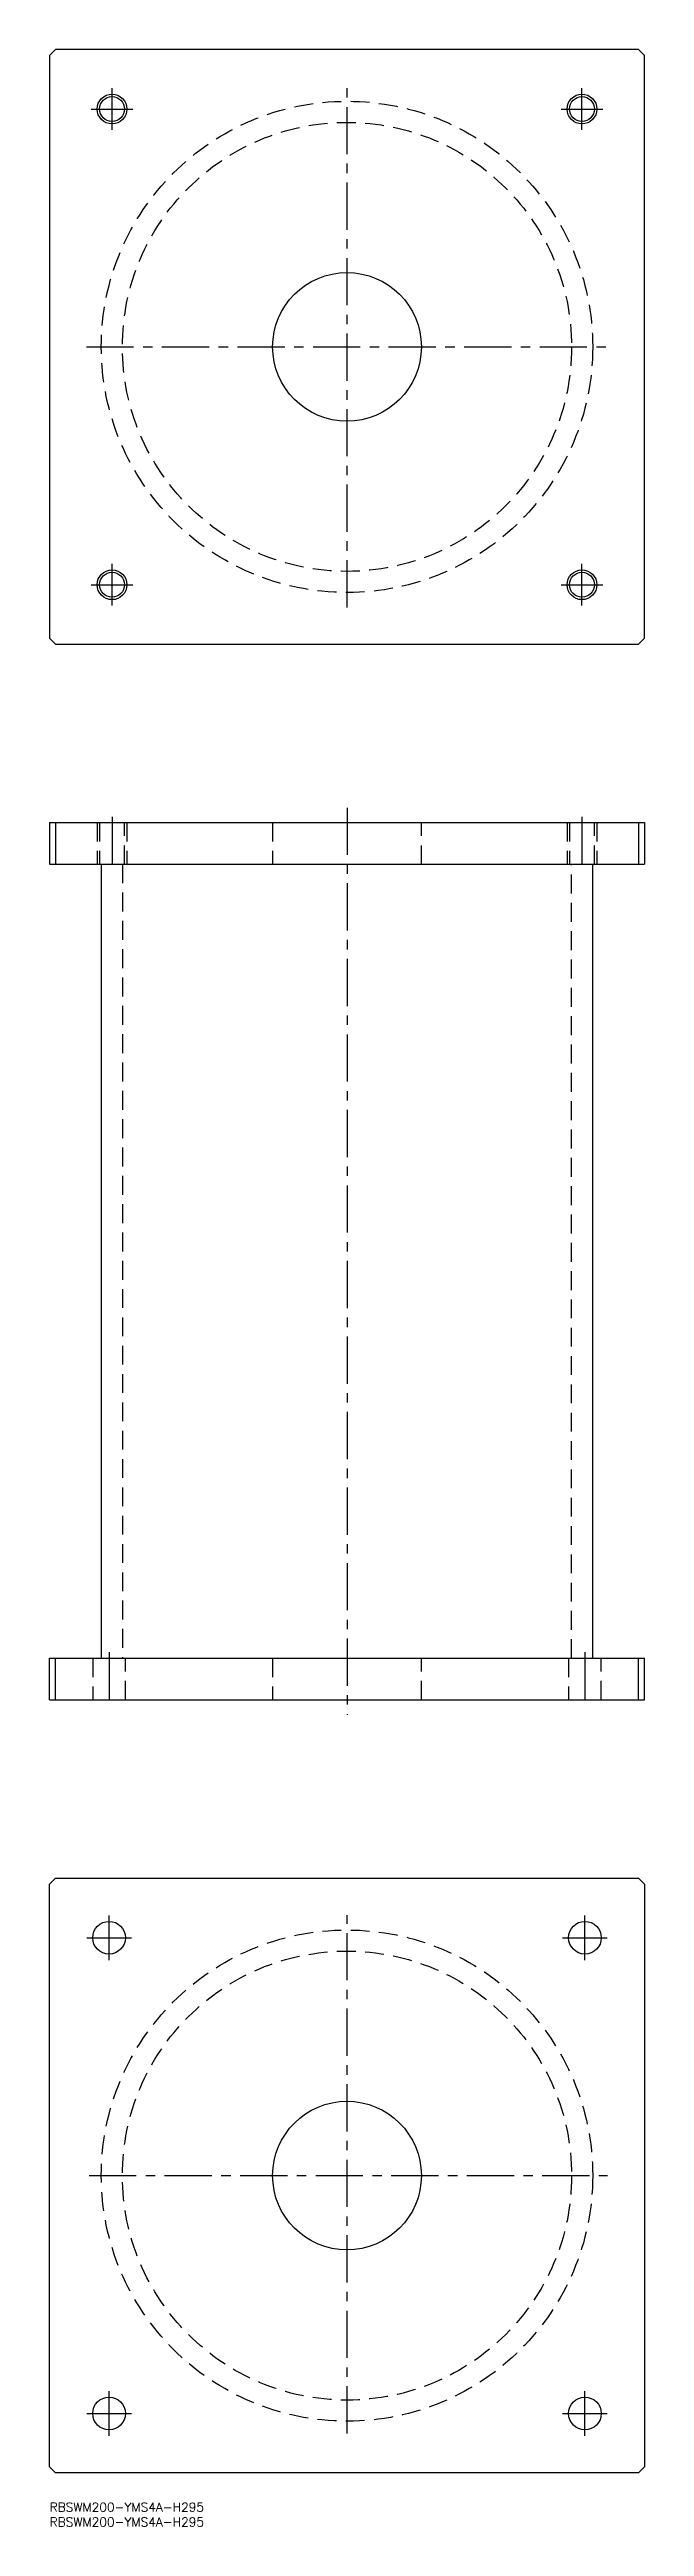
# Model space of a CAD drawing. Extents: x 0 to 200, y -8 to 825.
import ezdxf

# ---------------------------------------------------------------- set-up
doc = ezdxf.new("R2010")
doc.units = 0
doc.header["$LTSCALE"] = 0.5
doc.linetypes.add('CENTER', pattern=[50.8, 31.75, -6.35, 6.35, -6.35])
doc.linetypes.add('DASHED', pattern=[19.05, 12.7, -6.35])
for name, color, linetype in [('MSM_CENTER', 1, 'CENTER'), ('MSM_CONTINUOUS', 7, 'CONTINUOUS'), ('MSM_DASHED', 4, 'DASHED'), ('MSM_NARROW', 5, 'CONTINUOUS'), ('MSM_PART_NUMBER', 7, 'CONTINUOUS')]:
    doc.layers.add(name, color=color, linetype=linetype)
doc.styles.get("Standard").update_dxf_attribs({"font": 'txt.shx', "height": 3, "bigfont": 'bigfont.shx'})

# ---------------------------------------------------------------- blocks, each defined once
blk = doc.blocks.new('*U37')
at = {"layer": 'MSM_PART_NUMBER'}
blk.add_text('RBSWM200-YMS4A-H295', height=3, dxfattribs=at).set_placement((0, -3))
blk = doc.blocks.new('*U38')
at = {"layer": 'MSM_PART_NUMBER'}
blk.add_text('RBSWM200-YMS4A-H295', height=3, dxfattribs=at).set_placement((0, -8))

msp = doc.modelspace()

# ---------------------------------------------------------------- linework, layer by layer
at = {"layer": 'MSM_CENTER'}
for p, q in [((21, 798), (21, 812)), ((100, 637.4), (100, 812.6)), ((179, 798), (179, 812)), ((14, 805), (28, 805)), ((172, 805), (186, 805)), ((12.4, 725), (187.6, 725)), ((21, 638), (21, 652)), ((179, 638), (179, 652)), ((14, 645), (28, 645)), ((172, 645), (186, 645)), ((21, 567), (21, 549)), ((100, 570), (100, 265)), ((179, 567), (179, 549)), ((20, 286), (20, 268)), ((180, 286), (180, 268)), ((20, 182.5), (20, 197.5)), ((100, 23.27), (100, 197.6)), ((180, 182.5), (180, 197.5)), ((12.5, 190), (27.5, 190)), ((172.5, 190), (187.5, 190)), ((13.27, 110), (187.6, 110)), ((20, 22.5), (20, 37.5)), ((180, 22.5), (180, 37.5)), ((12.5, 30), (27.5, 30)), ((172.5, 30), (187.5, 30))]:
    msp.add_line(p, q, dxfattribs=at)
at = {"layer": 'MSM_CONTINUOUS'}
for p, q in [((2, 825), (0, 823)), ((198, 825), (2, 825)), ((200, 823), (198, 825)), ((0, 823), (0, 627)), ((200, 627), (200, 823)), ((0, 627), (2, 625)), ((2, 625), (198, 625)), ((198, 625), (200, 627)), ((0, 565), (200, 565)), ((0, 565), (0, 551)), ((2, 565), (2, 551)), ((198, 565), (198, 551)), ((200, 565), (200, 551)), ((0, 551), (200, 551)), ((17.4, 551), (17.4, 284)), ((182.6, 284), (182.6, 551)), ((0, 284), (200, 284)), ((0, 270), (0, 284)), ((2, 270), (2, 284)), ((198, 270), (198, 284)), ((200, 270), (200, 284)), ((0, 270), (200, 270)), ((0, 208), (2, 210)), ((2, 210), (198, 210)), ((198, 210), (200, 208)), ((0, 12), (0, 208)), ((200, 208), (200, 12)), ((2, 10), (0, 12)), ((198, 10), (2, 10)), ((200, 12), (198, 10))]:
    msp.add_line(p, q, dxfattribs=at)
for centre, radius in [((21, 805), 4.188), ((179, 805), 4.188), ((100, 725), 25), ((21, 645), 4.188), ((179, 645), 4.188), ((20, 190), 5.5), ((180, 190), 5.5), ((100, 110), 25), ((20, 30), 5.5), ((180, 30), 5.5)]:
    msp.add_circle(centre, radius, dxfattribs=at)
at = {"layer": 'MSM_DASHED'}
for p, q in [((16, 565), (16, 551)), ((16.812, 565), (16.812, 551)), ((25.188, 551), (25.188, 565)), ((26, 565), (26, 551)), ((75, 565), (75, 551)), ((125, 551), (125, 565)), ((174, 565), (174, 551)), ((174.812, 565), (174.812, 551)), ((183.188, 551), (183.188, 565)), ((184, 565), (184, 551)), ((24.5, 551), (24.5, 284)), ((175.5, 284), (175.5, 551)), ((14.5, 284), (14.5, 270)), ((25.5, 270), (25.5, 284)), ((75, 284), (75, 270)), ((125, 270), (125, 284)), ((174.5, 284), (174.5, 270)), ((185.5, 270), (185.5, 284))]:
    msp.add_line(p, q, dxfattribs=at)
for centre, radius in [((100, 725), 82.6), ((100, 725), 75.5), ((100, 110), 82.6), ((100, 110), 75.5)]:
    msp.add_circle(centre, radius, dxfattribs=at)
at = {"layer": 'MSM_NARROW'}
for centre in [(21, 805), (179, 805), (21, 645), (179, 645)]:
    msp.add_circle(centre, 5, dxfattribs=at)

# ---------------------------------------------------------------- block references
at = {"layer": 'MSM_CONTINUOUS'}
for name in ['*U37', '*U38']:
    msp.add_blockref(name, (0, 0), dxfattribs=at)

doc.saveas('drawing.dxf')
